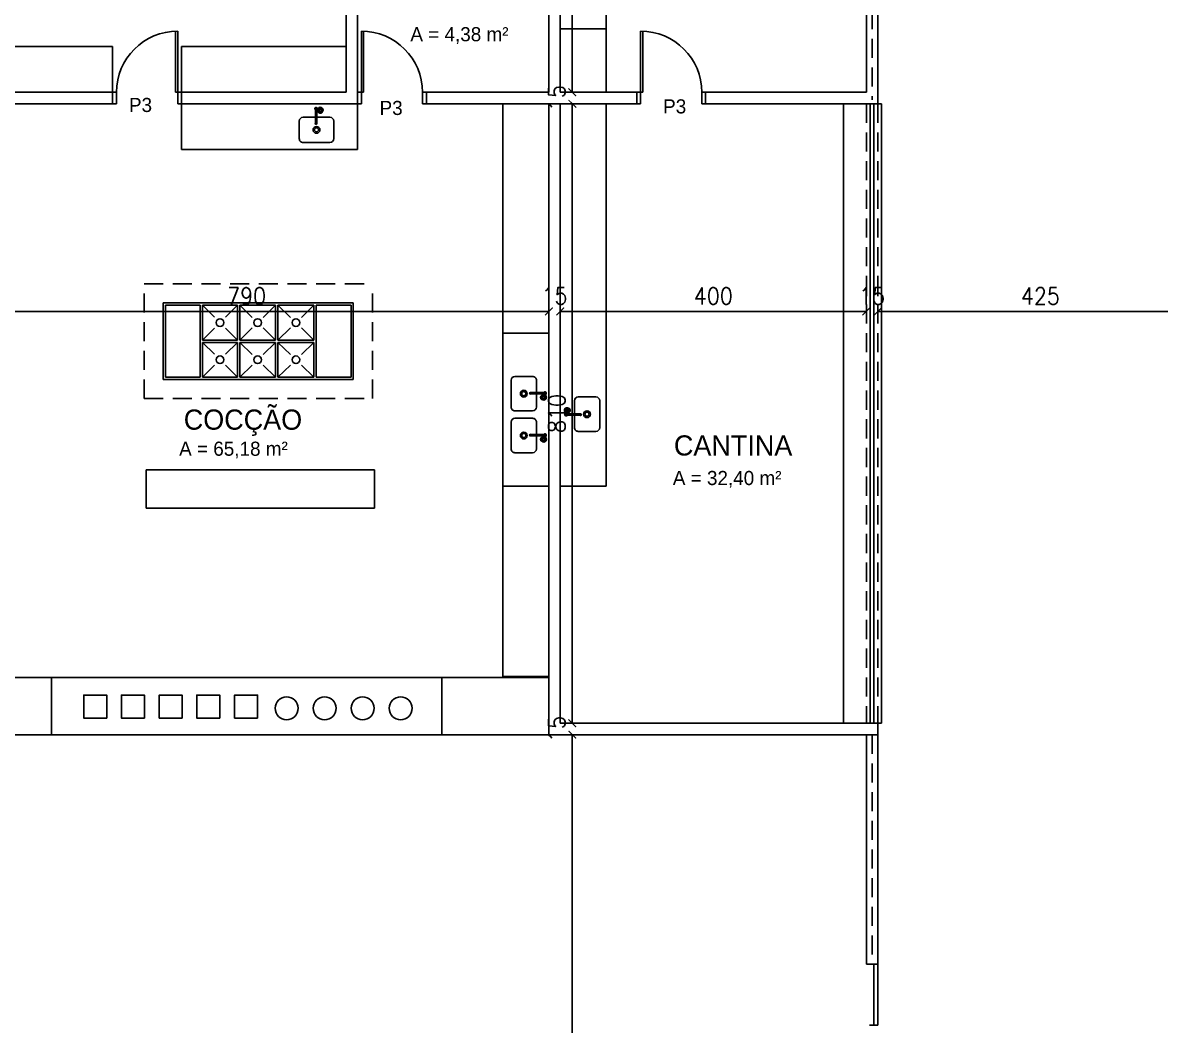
# Model space of a CAD drawing. Extents: x -81 to 244, y 231 to 317.
# Drawn here: x 3.98 to 18.85, y 256.32 to 269.43 of the extents above; entities that cross this region are included whole.
import ezdxf
from ezdxf.enums import TextEntityAlignment as Align

# ---------------------------------------------------------------- set-up
doc = ezdxf.new("R2010")
doc.units = 0
doc.header["$MEASUREMENT"] = 0
doc.header["$PDMODE"] = 3
doc.linetypes.add('HIDDEN', pattern=[0.375, 0.25, -0.125])
doc.linetypes.add('HIDDEN2', pattern=[0.1875, 0.125, -0.0625])
doc.layers.get('0').update_dxf_attribs({"linetype": 'CONTINUOUS'})
doc.layers.get('DEFPOINTS').update_dxf_attribs({"linetype": 'CONTINUOUS'})
for name, color, linetype in [('APCOZ', 7, 'CONTINUOUS'), ('APCOZ-I', 251, 'CONTINUOUS'), ('DIM', 1, 'CONTINUOUS'), ('ESQ', 10, 'CONTINUOUS'), ('LYT', 11, 'CONTINUOUS'), ('MET', 11, 'CONTINUOUS'), ('PAR', 4, 'CONTINUOUS'), ('PBX', 7, 'CONTINUOUS'), ('PRJ', 2, 'HIDDEN2'), ('TEXTO01', 3, 'CONTINUOUS')]:
    doc.layers.add(name, color=color, linetype=linetype)
doc.styles.add('ARQ', font='romans', dxfattribs={"width": 0.9})
doc.styles.add('STYLUS', font='stylu.ttf')
doc.dimstyles.get("Standard").update_dxf_attribs({"dimtxt": 0.5, "dimasz": 0.18, "dimexe": 0.18, "dimexo": 0.0625, "dimgap": 0.09, "dimtad": 0, "dimtoh": 1, "dimzin": 0, "dimdsep": 46, "dimtxsty": 'ARQ', "dimcen": 0.09, "dimadec": 0, "dimazin": 0, "dimtfac": 1, "dimtofl": 0, "dimtmove": 2, "dimatfit": 3, "dimfxl": 0, "dimtolj": 1, "dimarcsym": 0})

# ---------------------------------------------------------------- blocks, each defined once
blk = doc.blocks.new('Torn_cz2')
at = {"layer": 'APCOZ'}
for p, q in [((0.014, 0.01), (0.031, 0.01)), ((-0.01, -0.014), (-0.01, -0.185)), ((0.01, -0.014), (0.01, -0.185)), ((0.014, -0.01), (0.02, -0.01))]:
    blk.add_line(p, q, dxfattribs=at)
at = {"layer": 'APCOZ', "linetype": 'Continuous'}
blk.add_polyline3d([(0.03, -0.04, 0), (0.031, -0.043, 0), (0.032, -0.046, 0), (0.034, -0.049, 0), (0.037, -0.051, 0), (0.04, -0.053, 0), (0.044, -0.055, 0), (0.048, -0.056, 0), (0.053, -0.057, 0), (0.057, -0.057, 0), (0.062, -0.056, 0), (0.066, -0.055, 0), (0.07, -0.053, 0), (0.073, -0.051, 0), (0.076, -0.049, 0), (0.078, -0.046, 0), (0.079, -0.043, 0), (0.08, -0.04, 0)], dxfattribs=at)
at = {"layer": 'APCOZ'}
for centre, radius, start, end in [((0, 0), 0.0173, 35.4187, 234.5813), ((0.055, -0.015), 0.035, 315.5647, 224.4353), ((0, 0), 0.0173, 305.4187, 324.5813), ((0, -0.19), 0.0112, 153.7208, 26.2792)]:
    blk.add_arc(centre, radius, start, end, dxfattribs=at)
at = {"layer": 'APCOZ-I'}
for p, q in [((-0.01, 0.004), (-0.01, -0.014)), ((0.01, 0.004), (0.01, -0.014)), ((0.037, 0.011), (0.037, -0.005)), ((0.073, 0.011), (0.073, -0.005)), ((0.03, -0.039), (0.03, -0.017)), ((0.039, -0.025), (0.039, -0.004)), ((0.071, -0.025), (0.071, -0.004)), ((0.08, -0.039), (0.08, -0.017)), ((-0.01, -0.185), (-0.01, -0.19)), ((0.01, -0.185), (0.01, -0.19))]:
    blk.add_line(p, q, dxfattribs=at)
at = {"layer": 'APCOZ-I', "linetype": 'Continuous'}
for points in [[(0.039, -0.004, 0), (0.036, -0.006, 0), (0.033, -0.009, 0), (0.031, -0.012, 0), (0.03, -0.014, 0), (0.03, -0.017, 0)], [(0.038, -0.026, 0), (0.035, -0.028, 0), (0.033, -0.031, 0), (0.031, -0.033, 0), (0.03, -0.036, 0), (0.03, -0.04, 0)], [(0.074, -0.043, 0), (0.074, -0.04, 0), (0.073, -0.038, 0), (0.071, -0.037, 0), (0.068, -0.035, 0), (0.065, -0.034, 0), (0.062, -0.033, 0), (0.058, -0.032, 0), (0.054, -0.032, 0), (0.05, -0.032, 0), (0.046, -0.033, 0), (0.043, -0.034, 0), (0.04, -0.036, 0), (0.038, -0.037, 0), (0.036, -0.039, 0), (0.036, -0.042, 0), (0.036, -0.044, 0), (0.036, -0.046, 0), (0.038, -0.048, 0), (0.04, -0.05, 0), (0.043, -0.051, 0), (0.046, -0.052, 0), (0.05, -0.053, 0), (0.054, -0.053, 0), (0.058, -0.053, 0), (0.062, -0.053, 0), (0.065, -0.052, 0), (0.068, -0.05, 0), (0.071, -0.049, 0), (0.073, -0.047, 0), (0.074, -0.045, 0), (0.074, -0.043, 0)], [(0.08, -0.017, 0), (0.08, -0.014, 0), (0.079, -0.012, 0), (0.077, -0.009, 0), (0.074, -0.006, 0), (0.071, -0.004, 0)], [(0.08, -0.039, 0), (0.08, -0.036, 0), (0.079, -0.033, 0), (0.077, -0.031, 0), (0.075, -0.028, 0), (0.072, -0.026, 0)]]:
    blk.add_polyline3d(points, dxfattribs=at)
at = {"layer": 'APCOZ-I'}
for centre, radius, start, end in [((0, 0), 0.0126, 322.2518, 217.7482), ((0, -0.017), 0.0233, 64.5555, 115.4445), ((0, 0), 0.0173, 324.5813, 35.4187), ((0.055, -0.015), 0.032, 321.3752, 218.6248), ((0.055, -0.069), 0.0816, 77.5382, 102.4618), ((0, -0.121), 0.0233, 64.5555, 115.4445), ((0.039, -0.028), 0.002, 63.9749, 122.1559), ((0.04, -0.006), 0.002, 74.314, 121.5675), ((0.055, 0.049), 0.0549, 254.3139, 285.6861), ((0.055, 0.004), 0.0335, 243.9749, 296.0251), ((0.07, -0.006), 0.002, 58.4325, 105.6861), ((0.071, -0.028), 0.002, 57.8441, 116.0251), ((0, -0.19), 0.01, 180, 0)]:
    blk.add_arc(centre, radius, start, end, dxfattribs=at)
blk = doc.blocks.new('ECP45-S')
at = {"layer": 'LYT'}
for p, q in [((0.175, 0.165), (-0.175, 0.165)), ((-0.225, -0.115), (-0.225, 0.115)), ((0.225, -0.115), (0.225, 0.115)), ((0.175, -0.165), (-0.175, -0.165))]:
    blk.add_line(p, q, dxfattribs=at)
for centre, start, end in [((-0.175, 0.115), 90, 180), ((0.175, 0.115), 0, 90), ((-0.175, -0.115), 180, 270), ((0.175, -0.115), 270, 0)]:
    blk.add_arc(centre, 0.05, start, end, dxfattribs=at)
at = {"layer": 'MET'}
for radius in [0.045, 0.027]:
    blk.add_circle((0, 0), radius, dxfattribs=at)
blk = doc.blocks.new('_ARCHTICK')
at = {"color": 0, "linetype": 'ByBlock', "const_width": 0.15}
blk.add_lwpolyline([(-0.5, -0.5), (0.5, 0.5)], dxfattribs=at)
blk = doc.blocks.new('*D1175')
at = {"layer": 'DEFPOINTS', "color": 0}
for p in [(11.005, 272.22), (11.005, 268.52), (11.162, 268.52)]:
    blk.add_point(p, dxfattribs=at)
at = {"layer": 'DIM', "color": 1, "lineweight": -2}
for p, q in [((11.162, 272.22), (11.162, 268.52)), ((11.205, 268.52), (11.562, 268.52))]:
    blk.add_line(p, q, dxfattribs=at)
at = {"layer": 'DIM', "color": 1, "lineweight": -2, "xscale": 0.1, "yscale": 0.1, "zscale": 0.1}
for p, rotation in [((11.162, 272.22), 90), ((11.162, 268.52), 270)]:
    blk.add_blockref('_ARCHTICK', p, dxfattribs=dict(at, rotation=rotation))
at = {"layer": 'DIM', "color": 2, "insert": (10.961, 270.37), "char_height": 0.22, "attachment_point": 5, "rotation": 90, "style": 'ARQ'}
blk.add_mtext('\\A1;370', dxfattribs=at)
blk = doc.blocks.new('*D1176')
at = {"layer": 'DEFPOINTS', "color": 0}
for p in [(11.005, 268.52), (11.005, 268.37), (11.162, 268.37)]:
    blk.add_point(p, dxfattribs=at)
at = {"layer": 'DIM', "color": 1, "lineweight": -2}
blk.add_line((11.205, 268.37), (11.562, 268.37), dxfattribs=at)
at = {"layer": 'DIM', "color": 2, "insert": (10.961, 268.445), "char_height": 0.22, "attachment_point": 5, "rotation": 90, "style": 'ARQ'}
blk.add_mtext('\\A1;15', dxfattribs=at)
blk = doc.blocks.new('*D1177')
at = {"layer": 'DEFPOINTS', "color": 0}
for p in [(11.005, 268.37), (11.005, 260.27), (11.162, 260.27)]:
    blk.add_point(p, dxfattribs=at)
at = {"layer": 'DIM', "color": 1, "lineweight": -2}
for p, q in [((11.162, 268.37), (11.162, 260.27)), ((11.205, 260.27), (11.562, 260.27))]:
    blk.add_line(p, q, dxfattribs=at)
at = {"layer": 'DIM', "color": 1, "lineweight": -2, "xscale": 0.1, "yscale": 0.1, "zscale": 0.1}
for p, rotation in [((11.162, 268.37), 90), ((11.162, 260.27), 270)]:
    blk.add_blockref('_ARCHTICK', p, dxfattribs=dict(at, rotation=rotation))
at = {"layer": 'DIM', "color": 2, "insert": (10.961, 264.32), "char_height": 0.22, "attachment_point": 5, "rotation": 90, "style": 'ARQ'}
blk.add_mtext('\\A1;810', dxfattribs=at)
blk = doc.blocks.new('*D1178')
at = {"layer": 'DEFPOINTS', "color": 0}
for p in [(11.005, 260.27), (10.855, 260.12), (11.162, 260.12)]:
    blk.add_point(p, dxfattribs=at)
at = {"layer": 'DIM', "color": 1, "lineweight": -2}
blk.add_line((11.055, 260.12), (11.562, 260.12), dxfattribs=at)
at = {"layer": 'DIM', "color": 2, "insert": (10.961, 260.195), "char_height": 0.22, "attachment_point": 5, "rotation": 90, "style": 'ARQ'}
blk.add_mtext('\\A1;15', dxfattribs=at)
blk = doc.blocks.new('*D1179')
at = {"layer": 'DEFPOINTS', "color": 0}
for p in [(10.855, 260.12), (10.855, 245.12), (11.162, 245.12)]:
    blk.add_point(p, dxfattribs=at)
at = {"layer": 'DIM', "color": 1, "lineweight": -2}
for p, q in [((11.162, 260.12), (11.162, 245.12)), ((11.055, 245.12), (11.562, 245.12))]:
    blk.add_line(p, q, dxfattribs=at)
at = {"layer": 'DIM', "color": 1, "lineweight": -2, "xscale": 0.1, "yscale": 0.1, "zscale": 0.1}
for p, rotation in [((11.162, 260.12), 90), ((11.162, 245.12), 270)]:
    blk.add_blockref('_ARCHTICK', p, dxfattribs=dict(at, rotation=rotation))
at = {"layer": 'DIM', "color": 2, "insert": (10.961, 252.62), "char_height": 0.22, "attachment_point": 5, "rotation": 90, "style": 'ARQ'}
blk.add_mtext('\\A1;1500', dxfattribs=at)
blk = doc.blocks.new('*D1224')
at = {"layer": 'DEFPOINTS', "color": 0}
for p in [(2.955, 265.655), (10.855, 265.655), (10.855, 265.655)]:
    blk.add_point(p, dxfattribs=at)
at = {"layer": 'DIM', "color": 1, "lineweight": -2}
for p, q in [((10.855, 265.855), (10.855, 266.055)), ((2.955, 265.655), (10.855, 265.655))]:
    blk.add_line(p, q, dxfattribs=at)
at = {"layer": 'DIM', "color": 1, "lineweight": -2, "xscale": 0.1, "yscale": 0.1, "zscale": 0.1, "rotation": 180}
blk.add_blockref('_ARCHTICK', (2.955, 265.655), dxfattribs=at)
at = {"layer": 'DIM', "color": 1, "lineweight": -2, "xscale": 0.1, "yscale": 0.1, "zscale": 0.1}
blk.add_blockref('_ARCHTICK', (10.855, 265.655), dxfattribs=at)
at = {"layer": 'DIM', "color": 2, "insert": (6.905, 265.856), "char_height": 0.22, "attachment_point": 5, "style": 'ARQ'}
blk.add_mtext('\\A1;790', dxfattribs=at)
blk = doc.blocks.new('*D1225')
at = {"layer": 'DEFPOINTS', "color": 0}
for p in [(10.855, 265.655), (11.005, 265.655), (11.005, 265.655)]:
    blk.add_point(p, dxfattribs=at)
at = {"layer": 'DIM', "color": 1, "lineweight": -2}
blk.add_line((11.005, 265.855), (11.005, 266.055), dxfattribs=at)
at = {"layer": 'DIM', "color": 2, "insert": (10.93, 265.856), "char_height": 0.22, "attachment_point": 5, "style": 'ARQ'}
blk.add_mtext('\\A1;15', dxfattribs=at)
blk = doc.blocks.new('*D1226')
at = {"layer": 'DEFPOINTS', "color": 0}
for p in [(11.005, 265.655), (15.005, 265.655), (15.005, 265.655)]:
    blk.add_point(p, dxfattribs=at)
at = {"layer": 'DIM', "color": 1, "lineweight": -2}
for p, q in [((15.005, 265.855), (15.005, 266.055)), ((11.005, 265.655), (15.005, 265.655))]:
    blk.add_line(p, q, dxfattribs=at)
at = {"layer": 'DIM', "color": 1, "lineweight": -2, "xscale": 0.1, "yscale": 0.1, "zscale": 0.1, "rotation": 180}
blk.add_blockref('_ARCHTICK', (11.005, 265.655), dxfattribs=at)
at = {"layer": 'DIM', "color": 1, "lineweight": -2, "xscale": 0.1, "yscale": 0.1, "zscale": 0.1}
blk.add_blockref('_ARCHTICK', (15.005, 265.655), dxfattribs=at)
at = {"layer": 'DIM', "color": 2, "insert": (13.005, 265.856), "char_height": 0.22, "attachment_point": 5, "style": 'ARQ'}
blk.add_mtext('\\A1;400', dxfattribs=at)
blk = doc.blocks.new('*D1227')
at = {"layer": 'DEFPOINTS', "color": 0}
for p in [(15.005, 265.655), (15.155, 265.655), (15.155, 265.655)]:
    blk.add_point(p, dxfattribs=at)
at = {"layer": 'DIM', "color": 1, "lineweight": -2}
blk.add_line((15.155, 265.855), (15.155, 266.055), dxfattribs=at)
at = {"layer": 'DIM', "color": 2, "insert": (15.08, 265.856), "char_height": 0.22, "attachment_point": 5, "style": 'ARQ'}
blk.add_mtext('\\A1;15', dxfattribs=at)
blk = doc.blocks.new('*D1228')
at = {"layer": 'DEFPOINTS', "color": 0}
for p in [(19.405, 268.37), (15.155, 265.655), (19.405, 265.655)]:
    blk.add_point(p, dxfattribs=at)
at = {"layer": 'DIM', "color": 1, "lineweight": -2}
for p, q in [((19.405, 268.17), (19.405, 265.255)), ((15.155, 265.655), (19.405, 265.655))]:
    blk.add_line(p, q, dxfattribs=at)
at = {"layer": 'DIM', "color": 1, "lineweight": -2, "xscale": 0.1, "yscale": 0.1, "zscale": 0.1, "rotation": 180}
blk.add_blockref('_ARCHTICK', (15.155, 265.655), dxfattribs=at)
at = {"layer": 'DIM', "color": 1, "lineweight": -2, "xscale": 0.1, "yscale": 0.1, "zscale": 0.1}
blk.add_blockref('_ARCHTICK', (19.405, 265.655), dxfattribs=at)
at = {"layer": 'DIM', "color": 2, "insert": (17.28, 265.856), "char_height": 0.22, "attachment_point": 5, "style": 'ARQ'}
blk.add_mtext('\\A1;425', dxfattribs=at)

msp = doc.modelspace()

# ---------------------------------------------------------------- linework, layer by layer
at = {"layer": 'ESQ'}
for p, q in [((5.975, 268.52), (5.975, 269.32)), ((6.005, 268.52), (6.005, 269.32)), ((8.405, 268.52), (8.405, 269.32)), ((8.435, 268.52), (8.435, 269.32)), ((12.055, 268.52), (12.055, 269.32)), ((12.085, 268.52), (12.085, 269.32)), ((5.155, 268.52), (5.205, 268.52)), ((5.205, 268.52), (5.205, 268.37)), ((6.005, 268.52), (5.975, 268.52)), ((6.005, 268.52), (6.005, 268.37)), ((6.005, 268.52), (6.055, 268.52)), ((8.355, 268.52), (8.405, 268.52)), ((8.405, 268.52), (8.405, 268.37)), ((8.405, 268.52), (8.435, 268.52)), ((9.205, 268.52), (9.205, 268.37)), ((9.205, 268.52), (9.255, 268.52)), ((12.005, 268.52), (12.055, 268.52)), ((12.055, 268.52), (12.055, 268.37)), ((12.055, 268.52), (12.085, 268.52)), ((12.855, 268.52), (12.855, 268.37)), ((12.855, 268.52), (12.905, 268.52)), ((5.155, 268.37), (5.205, 268.37)), ((6.005, 268.37), (6.055, 268.37)), ((8.355, 268.37), (8.405, 268.37)), ((9.205, 268.37), (9.255, 268.37)), ((12.005, 268.37), (12.055, 268.37)), ((12.855, 268.37), (12.905, 268.37)), ((15.055, 268.37), (15.055, 260.27)), ((15.105, 268.37), (15.105, 260.27)), ((10.855, 265.37), (10.255, 265.37)), ((10.855, 263.37), (10.255, 263.37)), ((15.105, 256.32), (15.105, 257.12)), ((15.155, 256.32), (15.155, 257.12)), ((15.155, 256.32), (15.045, 256.32))]:
    msp.add_line(p, q, dxfattribs=at)
for centre, start, end in [((6.005, 268.52), 90, 180), ((8.405, 268.52), 0, 90), ((12.055, 268.52), 0, 90)]:
    msp.add_arc(centre, 0.8, start, end, dxfattribs=at)
at = {"layer": 'LYT'}
for p, q in [((11.605, 272.22), (11.605, 268.52)), ((11.605, 269.348), (11.005, 269.348)), ((2.955, 269.12), (5.155, 269.12)), ((5.155, 268.52), (5.155, 269.12)), ((6.055, 269.12), (8.205, 269.12)), ((6.055, 268.52), (6.055, 269.12)), ((6.055, 268.37), (6.055, 267.77)), ((8.355, 268.37), (8.355, 267.77)), ((10.255, 268.37), (10.255, 260.881)), ((11.605, 268.37), (11.605, 263.37)), ((14.705, 268.37), (14.705, 260.27)), ((15.155, 268.37), (15.205, 268.37)), ((15.205, 268.37), (15.205, 260.27)), ((6.055, 267.77), (8.355, 267.77)), ((5.815, 265.765), (8.3, 265.765)), ((5.815, 264.765), (5.815, 265.765)), ((6.3, 265.735), (5.845, 265.735)), ((5.845, 264.795), (5.845, 265.735)), ((6.3, 264.795), (6.3, 265.735)), ((6.33, 265.735), (6.785, 265.735)), ((6.487, 265.579), (6.33, 265.735)), ((6.33, 265.28), (6.33, 265.735)), ((6.785, 265.735), (6.629, 265.579)), ((6.785, 265.28), (6.785, 265.735)), ((6.815, 265.735), (6.979, 265.577)), ((6.815, 265.28), (6.815, 265.735)), ((6.815, 265.735), (7.285, 265.735)), ((7.122, 265.577), (7.285, 265.735)), ((7.285, 265.28), (7.285, 265.735)), ((7.315, 265.735), (7.479, 265.577)), ((7.315, 265.735), (7.785, 265.735)), ((7.315, 265.28), (7.315, 265.735)), ((7.622, 265.577), (7.785, 265.735)), ((7.785, 265.28), (7.785, 265.735)), ((7.815, 265.735), (8.27, 265.735)), ((7.815, 264.795), (7.815, 265.735)), ((8.27, 264.795), (8.27, 265.735)), ((8.3, 264.765), (8.3, 265.765)), ((6.487, 265.437), (6.33, 265.28)), ((6.785, 265.28), (6.629, 265.437)), ((6.815, 265.28), (6.979, 265.438)), ((7.122, 265.438), (7.285, 265.28)), ((7.315, 265.28), (7.479, 265.438)), ((7.622, 265.438), (7.785, 265.28)), ((6.33, 265.28), (6.785, 265.28)), ((6.33, 265.25), (6.785, 265.25)), ((6.487, 265.094), (6.33, 265.25)), ((6.33, 264.795), (6.33, 265.25)), ((6.629, 265.094), (6.785, 265.25)), ((6.785, 264.795), (6.785, 265.25)), ((6.815, 265.28), (7.285, 265.28)), ((6.815, 265.25), (6.979, 265.092)), ((6.815, 265.25), (7.285, 265.25)), ((6.815, 264.795), (6.815, 265.25)), ((7.285, 265.25), (7.122, 265.092)), ((7.285, 264.795), (7.285, 265.25)), ((7.315, 265.28), (7.785, 265.28)), ((7.315, 265.25), (7.479, 265.092)), ((7.315, 265.25), (7.785, 265.25)), ((7.315, 264.795), (7.315, 265.25)), ((7.622, 265.092), (7.785, 265.25)), ((7.785, 264.795), (7.785, 265.25)), ((6.33, 264.795), (6.487, 264.952)), ((6.785, 264.795), (6.629, 264.952)), ((6.979, 264.953), (6.815, 264.795)), ((7.122, 264.953), (7.285, 264.795)), ((7.315, 264.795), (7.479, 264.953)), ((7.622, 264.953), (7.785, 264.795)), ((6.3, 264.795), (5.845, 264.795)), ((6.33, 264.795), (6.785, 264.795)), ((6.815, 264.795), (7.285, 264.795)), ((7.315, 264.795), (7.785, 264.795)), ((7.815, 264.795), (8.27, 264.795)), ((5.815, 264.765), (8.3, 264.765)), ((5.594, 263.582), (8.579, 263.582)), ((5.594, 263.082), (5.594, 263.582)), ((8.579, 263.082), (8.579, 263.582)), ((11.005, 263.37), (11.605, 263.37)), ((5.594, 263.082), (8.579, 263.082)), ((2.955, 260.87), (10.855, 260.87)), ((4.355, 260.12), (4.355, 260.87)), ((9.455, 260.12), (9.455, 260.87)), ((10.255, 260.881), (10.855, 260.881)), ((15.155, 260.27), (15.205, 260.27)), ((2.955, 260.12), (10.855, 260.12))]:
    msp.add_line(p, q, dxfattribs=at)
for points in [[(5.078, 260.338), (5.078, 260.638), (4.778, 260.638), (4.778, 260.338)], [(5.57, 260.338), (5.57, 260.638), (5.27, 260.638), (5.27, 260.338)], [(6.063, 260.338), (6.063, 260.638), (5.763, 260.638), (5.763, 260.338)], [(6.555, 260.338), (6.555, 260.638), (6.255, 260.638), (6.255, 260.338)], [(7.048, 260.338), (7.048, 260.638), (6.748, 260.638), (6.748, 260.338)]]:
    msp.add_lwpolyline(points, close=True, dxfattribs=at)
for centre, radius in [((6.558, 265.508), 0.05), ((7.05, 265.508), 0.05), ((7.55, 265.508), 0.05), ((6.558, 265.023), 0.05), ((7.05, 265.023), 0.05), ((7.55, 265.023), 0.05), ((7.428, 260.465), 0.15), ((7.925, 260.465), 0.15), ((8.422, 260.465), 0.15), ((8.919, 260.465), 0.15)]:
    msp.add_circle(centre, radius, dxfattribs=at)
at = {"layer": 'PAR'}
for p, q in [((8.205, 272.22), (8.205, 268.52)), ((11.005, 272.22), (11.005, 268.52)), ((15.005, 271.32), (15.005, 268.52)), ((15.155, 271.32), (15.155, 268.42)), ((8.355, 270.27), (8.355, 268.37)), ((10.855, 270.27), (10.855, 268.52)), ((2.805, 268.52), (5.155, 268.52)), ((5.155, 268.52), (5.155, 268.37)), ((6.055, 268.52), (6.055, 268.37)), ((6.055, 268.52), (8.205, 268.52)), ((9.255, 268.52), (9.255, 268.37)), ((9.255, 268.52), (10.855, 268.52)), ((11.005, 268.52), (12.005, 268.52)), ((12.005, 268.52), (12.005, 268.37)), ((12.905, 268.52), (12.905, 268.37)), ((12.905, 268.52), (15.005, 268.52)), ((15.155, 268.52), (15.155, 268.37)), ((2.805, 268.37), (5.155, 268.37)), ((6.055, 268.37), (8.355, 268.37)), ((9.255, 268.37), (12.005, 268.37)), ((10.855, 268.37), (10.855, 260.12)), ((11.005, 268.37), (11.005, 260.27)), ((12.905, 268.37), (15.155, 268.37)), ((11.005, 260.27), (15.155, 260.27)), ((15.155, 260.27), (15.155, 260.12)), ((10.855, 260.12), (15.155, 260.12)), ((15.005, 260.12), (15.005, 257.12)), ((15.155, 260.12), (15.155, 257.12)), ((15.005, 257.12), (15.155, 257.12))]:
    msp.add_line(p, q, dxfattribs=at)
at = {"layer": 'PAR', "linetype": 'HIDDEN'}
for p, q in [((15.005, 268.37), (15.005, 260.27)), ((15.155, 268.37), (15.155, 260.27))]:
    msp.add_line(p, q, dxfattribs=at)
at = {"layer": 'PBX', "color": 2, "linetype": 'HIDDEN'}
for p, q in [((15.08, 272.22), (15.08, 268.42)), ((15.08, 260.12), (15.08, 257.12))]:
    msp.add_line(p, q, dxfattribs=at)
at = {"layer": 'PRJ', "color": 2, "linetype": 'HIDDEN'}
for p, q in [((5.565, 266.015), (8.55, 266.015)), ((5.565, 264.515), (5.565, 266.015)), ((8.55, 264.515), (8.55, 266.015)), ((5.565, 264.515), (8.55, 264.515))]:
    msp.add_line(p, q, dxfattribs=at)

# ---------------------------------------------------------------- block references
at = {"layer": 'LYT'}
msp.add_blockref('Torn_cz2', (7.814, 268.304), dxfattribs=at)
for p, rotation in [((10.804, 264.585), 270), ((11.079, 264.306), 90), ((10.804, 264.037), 270)]:
    msp.add_blockref('Torn_cz2', p, dxfattribs=dict(at, rotation=rotation))
at = {"layer": 'MET'}
for p, rotation in [((7.819, 268.029), 180.0000000000005), ((10.528, 264.579), 90.0000000000005), ((11.355, 264.311), 270.0000000000005), ((10.528, 264.032), 90.0000000000005)]:
    msp.add_blockref('ECP45-S', p, dxfattribs=dict(at, rotation=rotation))

# ---------------------------------------------------------------- texts
at = {"layer": 'TEXTO01', "ltscale": 0.25, "style": 'STYLUS'}
for s, height, p in [('A = 4,38 m²', 0.18457, (9.046, 269.372)), ('P3', 0.1846, (5.368, 268.447)), ('P3', 0.1846, (8.643, 268.408)), ('P3', 0.1846, (12.349, 268.428)), ('COCÇÃO', 0.2637, (6.084, 264.372)), ('CANTINA', 0.2637, (12.49, 264.034)), ('A = 65,18 m²', 0.18457, (6.024, 263.952)), ('A = 32,40 m²', 0.18457, (12.476, 263.569))]:
    msp.add_text(s, height=height, rotation=359.9833, dxfattribs=at).set_placement(p, align=Align.TOP_LEFT)

# ---------------------------------------------------------------- dimensions: what is measured, and where the dimension line sits
at = {"layer": 'DIM'}
for base, p1, p2, picture, middle in [((11.162, 268.52), (11.005, 272.22), (11.005, 268.52), '*D1175', (10.961, 270.37)), ((11.162, 268.37), (11.005, 268.52), (11.005, 268.37), '*D1176', (10.961, 268.445)), ((11.162, 260.27), (11.005, 268.37), (11.005, 260.27), '*D1177', (10.961, 264.32)), ((11.162, 260.12), (11.005, 260.27), (10.855, 260.12), '*D1178', (10.961, 260.195)), ((11.162, 245.12), (10.855, 260.12), (10.855, 245.12), '*D1179', (10.961, 252.62))]:
    dim = msp.add_linear_dim(base=base, p1=p1, p2=p2, angle=90, dimstyle='Standard', override={"dimtxt": 0.22, "dimasz": 0.1, "dimexe": 0.4, "dimexo": 0.2, "dimtad": 1, "dimtoh": 0, "dimdec": 0, "dimlfac": 100, "dimzin": 8, "dimblk1": 'ARCHTICK', "dimblk2": 'ARCHTICK', "dimsah": 1, "dimcen": 0.02, "dimse1": 1, "dimclrd": 1, "dimclre": 1, "dimclrt": 2, "dimtdec": 0, "dimtix": 1, "dimtmove": 0}, dxfattribs=at)
    dim.commit()
    dim.dimension.update_dxf_attribs({"geometry": picture, "text_midpoint": middle})
for base, p1, p2, picture, middle in [((19.405, 265.655), (15.155, 265.655), (19.405, 268.37), '*D1228', (17.28, 265.856)), ((10.855, 265.655), (2.955, 265.655), (10.855, 265.655), '*D1224', (6.905, 265.856)), ((11.005, 265.655), (10.855, 265.655), (11.005, 265.655), '*D1225', (10.93, 265.856)), ((15.005, 265.655), (11.005, 265.655), (15.005, 265.655), '*D1226', (13.005, 265.856)), ((15.155, 265.655), (15.005, 265.655), (15.155, 265.655), '*D1227', (15.08, 265.856))]:
    dim = msp.add_linear_dim(base=base, p1=p1, p2=p2, dimstyle='Standard', override={"dimtxt": 0.22, "dimasz": 0.1, "dimexe": 0.4, "dimexo": 0.2, "dimtad": 1, "dimtoh": 0, "dimdec": 0, "dimlfac": 100, "dimzin": 8, "dimblk1": 'ARCHTICK', "dimblk2": 'ARCHTICK', "dimsah": 1, "dimcen": 0.02, "dimse1": 1, "dimclrd": 1, "dimclre": 1, "dimclrt": 2, "dimtdec": 0, "dimtix": 1, "dimtmove": 0}, dxfattribs=at)
    dim.commit()
    dim.dimension.update_dxf_attribs({"geometry": picture, "text_midpoint": middle})

doc.saveas('drawing.dxf')
